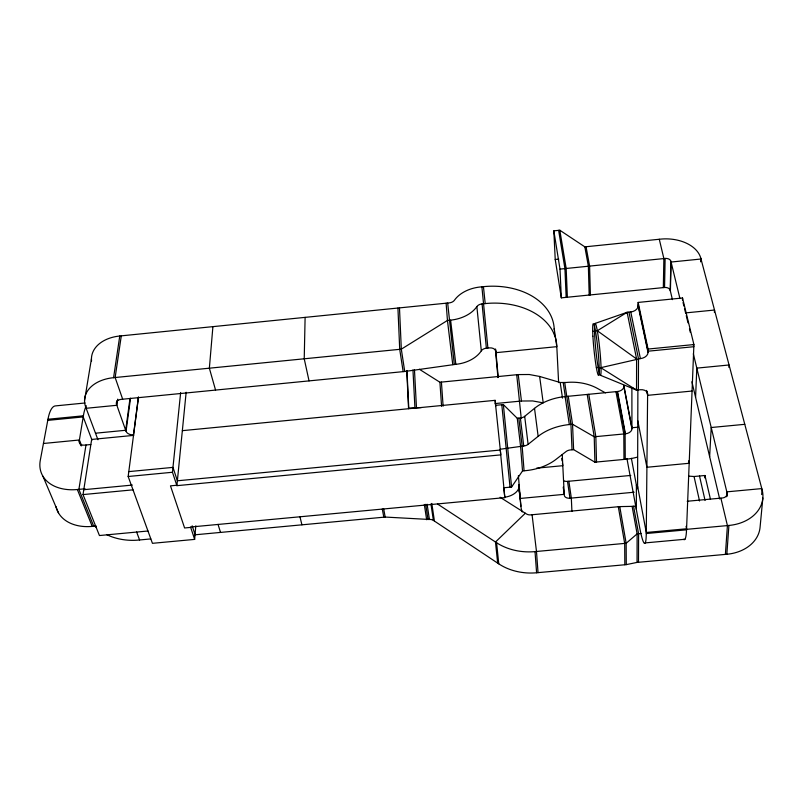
<?xml version="1.0" encoding="UTF-8"?>
<svg xmlns="http://www.w3.org/2000/svg" width="803" height="803" viewBox="0 0 803 803"><rect width="100%" height="100%" fill="white"/><g stroke="black" fill="none" stroke-linecap="round" stroke-linejoin="round"><path stroke-width="1.2" d="M636.347 509.564L636.398 485.163M686.535 529.819L646.264 533.523L647.62 394.072A7.468 4.999 -10.3 0 0 640.242 389.726L636.528 390.087L636.598 358.971L627.113 312.307L630.777 311.945A7.438 5.27 -11.5 0 0 638.134 305.903L638.154 302.43L682.53 297.993L693.912 344.557L686.535 529.819A46.223 5.511 83.5 0 1 683.483 539.345M194.376 534.858L385.179 517.062L429.414 519.471A5.561 4.376 -8.6 0 1 433.389 520.384L498.763 563.847A50.89 40.351 -2.7 0 0 536.605 572.77L626.27 564.629L637.04 562.411L637.12 533.875L632.112 506.372L619.755 506.603L530.642 514.874A5.741 4.497 -3 0 1 526.437 513.93L500.078 497.258M637.883 389.636L637.582 487.23A6.524 0.602 83.7 0 1 636.628 486.397L631.389 458.362M638.385 389.907L638.495 358.78L628.95 312.126M638.485 562.281L638.596 533.744L633.557 506.241M599.189 368.045L640.392 358.6A7.679 5.28 -11 0 0 648.021 352.537L648.061 349.054L638.154 302.43M663.328 287.604L663.88 258.576L659.283 239.264M672.422 299.629L670.204 290.274A4.948 3.322 0.6 0 0 664.553 287.484L665.125 258.446L560.002 269.105L553.829 230.842L559.821 230.23L584.845 246.852L660.508 239.133A35.272 23.237 0.3 0 1 700.788 258.195L762.097 489.72L761.645 494.558M305.11 317.376L304.227 358.79L309.045 380.893M670.204 290.274L670.886 261.216A5.039 3.322 0.3 0 0 665.125 258.446M670.405 291.098L671.087 262.039L701.009 259.008L700.899 261.437M682.47 300.141L682.53 297.993M700.638 261.838L700.788 258.195M695.579 397.304L696.813 368.125L729.064 364.984L728.913 367.423M704.833 477.936L704.954 475.496L694.043 476.51L689.094 476.149M714.389 312.467L714.519 310.038L685.953 312.869M709.641 456.636L711.217 427.517L744.782 424.315M726.494 496.676L726.825 491.848L761.796 488.595M726.845 496.585L727.096 492.972L693.33 353.772M725.4 554.391L727.418 525.584L720.883 498.131M637.04 562.411L726.845 554.261L728.903 525.453A41.555 31.417 6.2 0 0 762.097 489.72M138.427 397.646L128.159 476.5L152.44 543.32L194.647 539.395L195.802 525.865M212.905 326.64L209.362 368.196L215.555 390.077M762.85 497.98L760.1 526.999A40.692 31.277 6.9 0 1 726.845 554.261M182.351 430.659L495.1 400.336L500.811 454.879L176.891 485.664L186.155 392.245M176.891 485.664L172.464 472.264L180.655 392.557M138.457 396.823L133.509 434.794A6.223 4.105 6 0 1 126.041 431.301L116.475 404.22L117.007 400.546M126.041 431.301L130.528 398.218M130.006 398.418L125.68 430.278L95.497 433.208M117.73 399.151L116.847 405.284L86.152 408.295M97.956 439.763L85.76 407.231A38.122 25.535 6.7 0 1 113.574 377.681L119.767 336.005L449.238 302.882A6.243 4.246 -6.8 0 0 454.458 300.212A31.568 21.661 -5.6 0 1 480.345 286.972L483.436 286.661A66.358 47.337 -5.9 0 1 554.2 328.658L556.81 346.665L495.993 352.668L495.632 349.175M121.293 335.855L115.14 377.53L122.678 399.201M147.963 531.004L99.442 535.541L83.02 494.588L91.662 439.452L133.76 435.367M85.991 444.982L78.895 489.378L93.74 526.256M84.546 400.516L91.442 358.79M81.013 445.765L79.216 441.138L83.382 415.803A41.365 10.891 85.1 0 1 86.353 405.766M85.038 402.986L55.277 405.916A41.314 11.834 85.2 0 0 47.969 419.266L40.291 460.32A44.346 30.765 -21.3 0 0 77.349 489.519L92.235 526.397L96.159 526.035M503.822 487.762L511.581 487.03L522.522 470.939L520.565 446.287L517.262 418.293L503.361 404.592L495.602 405.334M525.333 513.237L495.481 542.005L497.679 563.124M517.262 418.293L520.374 417.992A6.263 4.226 -6.4 0 0 524.68 416.345L534.517 408.356A43.513 28.928 -7.7 0 1 565.101 396.582L617.547 391.503A6.394 4.326 -9.7 0 0 623.851 386.544L623.841 385.46L631.931 427.758L638.064 427.176M194.647 539.395L190.562 527.019L504.826 497.629L500.199 449.248L523.727 445.986A6.374 4.216 -6.3 0 0 528.113 444.34L538.151 436.35A44.295 28.878 -7.6 0 1 569.327 424.566L572.539 424.255L594.22 436.782L625.427 433.811A6.575 4.316 -9.4 0 0 631.931 428.842L631.891 387.909M595.455 330.936L597.312 330.756L627.113 312.307L595.133 323.418M625.005 313.531L627.113 312.307M116.475 404.22A6.354 4.256 6.7 0 1 121.143 399.362L404.722 371.488L455.823 364.321A30.343 21.29 -6.7 0 0 481.308 350.871A6.133 4.336 -5.4 0 1 486.367 348.201L489.408 347.9A6.103 4.296 -5.9 0 1 495.893 351.594L498.221 377.29M553.829 230.842L555.224 259.479L558.758 259.118M113.574 377.681L401.319 349.175L447.452 320.447L450.603 320.136A31.227 21.239 -6.8 0 0 476.872 306.585A6.314 4.326 -5.6 0 1 482.081 303.895L485.213 303.584A67.141 47.357 -5.9 0 1 556.76 345.591L558.617 382.589M555.224 259.479L561.317 297.843L664.553 287.484M592.704 331.418L594.521 331.237M648.061 349.054L693.912 344.557M47.969 419.266L83.382 415.803M47.768 420.37L83.201 416.908L91.994 440.094M419.397 369.28L439.914 382.238L518.226 374.579L529.237 374.509L539.626 376.446L560.183 382.509L566.215 382.479A43.221 31.789 -1.7 0 1 597.542 388.481L605.452 392.878M596.358 367.623L598.165 367.443M43.442 443.487L79.397 439.994L81.645 445.785M421.264 407.613L408.767 408.095L406.97 370.524M495.19 403.558L521.448 401.018L532.66 400.938L543.219 402.855L539.626 376.446M90.809 444.521L84.486 445.133A6.263 4.306 -20.8 0 1 79.216 441.138M692.066 391.041L647.609 395.337L646.596 390.429M128.801 471.612L172.966 467.386L177.383 480.786L500.309 450.041M128.159 476.5L172.464 472.264M77.349 489.519L85.088 488.786M83.783 489.7L132.375 485.072M176.76 485.253L170.477 485.855L184.6 527.972L190.692 527.4M83.02 494.588L133.007 489.84M637.16 457.188A46.062 30.243 -9.4 0 1 625.567 459.286L594.913 462.177L573.613 449.63L570.451 449.931A6.324 4.125 -7.5 0 0 566.055 451.567L555.987 459.386A44.647 29.54 -6.3 0 1 525.634 470.648L522.522 470.939M536.615 468.159L562.803 465.69L562.451 463.281M563.626 480.716A5.47 3.513 -7.2 0 0 567.52 481.378L630.777 475.436M520.274 498.452L564.238 494.347L563.224 487.13M562.241 454.518L564.288 495.22A5.531 3.503 -7.1 0 0 569.949 498.211L634.179 492.219M150.793 538.923L138.236 540.088A39.498 24.542 5.1 0 1 106.779 534.678M632.112 506.372L636.056 506.01M687.197 501.263L722.349 498.001A5.932 4.487 6.2 0 0 727.096 492.972M641.065 533.513L637.12 533.875L626.159 543.27L535.019 551.611A51.703 40.471 -3 0 1 496.585 542.728L437.505 504.003M686.706 529.328L728.903 525.453M645.21 542.908L684.929 539.275M600.353 375.242L636.528 390.087L601.045 367.864M633.336 388.2L636.528 390.087M597.312 330.756L636.598 358.971M42.94 476.259L58.559 513.067M136.61 531.987L139.581 539.967M192.188 525.824L195.059 534.547M218.035 524.369L220.524 532.419M299.931 516.71L301.928 524.831M683.052 302.53L683.925 306.114M684.507 308.503L685.672 313.28M686.254 315.659L688 322.826M689.456 328.798L690.329 332.382M693.25 344.316L693.832 346.705L648.041 351.202L638.144 304.568M670.886 261.216L679.93 298.525M691.895 381.756L719.689 499.014M704.954 475.496L710.484 499.386M699.503 475.998L705.074 500.47M694.043 476.51L699.533 500.982M688.643 460.832L689.185 463.281L646.907 467.266L637.783 420.692M686.063 526.346L686.585 528.786L646.274 532.479L637.582 486.186M638.134 305.903L648.021 352.537M630.777 311.945L640.392 358.6M647.118 391.623L647.62 394.072M623.851 386.544L631.931 428.842M617.547 391.503L625.427 433.811M617.226 391.533L625.095 433.841L625.246 459.316M615.961 391.663L623.801 433.961L623.971 459.436M626.932 458.523L639.339 525.794A46.162 4.296 83.7 0 0 646.264 533.523M382.298 509.012L383.814 517.192M586.06 246.732L589.603 266.104L590.396 294.922M383.673 508.881L385.179 517.062M584.845 246.852L588.368 266.225L589.181 295.042M619.755 506.603L626.159 543.27L626.27 564.629M618.31 506.733L624.684 543.4L624.824 564.76M588.77 394.293L595.846 436.631L596.509 462.026M587.194 394.444L594.22 436.782L594.913 462.177M559.821 230.23L566.165 268.483L567.37 297.23M558.627 230.351L564.931 268.603L566.165 297.351M568.253 396.28L572.539 424.255L573.613 449.63M424.325 504.475L426.664 519.732M403.156 371.638L399.713 349.335L397.927 308.041M564.72 382.619L570.933 424.416L572.037 449.78M425.71 504.344L428.039 519.601M404.722 371.488L401.319 349.175L399.482 307.89M563.214 382.77L565.392 397.164M565.101 396.582L569.327 424.566M427.106 504.214L429.414 519.471M560.183 382.509L562.512 398.107M430.95 503.943L433.389 520.384M431.813 503.451L434.413 521.057M568.875 481.248L571.324 498.081L571.927 511.451M567.52 481.378L569.949 498.211M561.769 458.453L562.11 460.872M534.517 408.356L538.151 436.35M524.68 416.345L528.113 444.34M518.226 374.579L521.448 401.018M516.71 374.73L521.247 418.473M520.374 417.992L523.727 445.986M532.078 514.743L536.484 551.48L538.04 572.639M454.297 364.472L447.672 303.042M452.762 364.622L447.452 320.447L446.117 303.193M518.818 418.142L522.151 446.137L524.078 470.789M450.603 320.136L455.823 364.321M518.698 484.882L520.344 499.325M518.718 485.956L520.916 506.271A49.535 31.227 -7.1 0 0 522.251 511.953M503.361 404.592L511.581 487.03M501.805 404.742L510.025 487.18M483.436 286.661L485.213 303.584M503.933 489.087L504.826 497.629M481.89 286.812L487.893 348.05M496.585 542.728L498.763 563.847M476.872 306.585L481.308 350.871M482.081 303.895L486.367 348.201M495.1 400.336L495.682 406.459M495.381 349.245L497.95 377.571M518.387 475.637L520.916 506.271M535.019 551.611L536.605 572.77M441.419 382.098L443.115 406.177M439.914 382.238L441.59 406.328M414.468 369.792L416.446 407.352M554.2 328.658L554.261 329.742M554.451 333.456L554.582 335.935M412.963 369.942L414.91 407.502M406.75 370.564L408.566 408.727M560.002 269.105L561.317 297.843M594.712 324.412A26.047 1.997 84.2 0 1 599.781 349.305A26.047 1.997 84.2 0 1 599.741 374.258M599.5 373.546A26.047 1.997 84.2 0 1 595.776 349.355A26.047 1.997 84.2 0 1 594.621 325.125M92.235 526.397A43.181 30.715 -21.9 0 1 55.999 506.633M96.35 527.491A39.498 24.542 5.1 0 1 94.824 525.855M519.601 492.871A49.023 31.287 -7.2 0 1 519.009 489.428M519.18 485.233A16.672 10.71 -5.3 0 1 504.645 497.248M91.552 361.029A37.079 25.525 7.2 0 1 119.767 336.005M592.905 336.186A26.047 1.967 84.2 0 0 598.516 375.423A26.047 1.967 84.2 0 0 596.398 336.929A26.047 1.967 84.2 0 0 592.905 336.186"/></g></svg>
